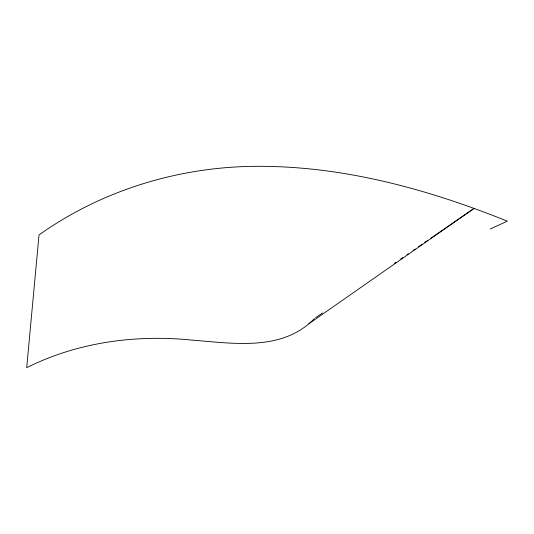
<?xml version="1.0" encoding="UTF-8"?>
<svg xmlns="http://www.w3.org/2000/svg" width="534" height="534" viewBox="0 0 534 534"><rect width="100%" height="100%" fill="white"/><g stroke="black" fill="none" stroke-linecap="round" stroke-linejoin="round"><path stroke-width="0.8" d="M314.366 318.631C282.366 351.752 233.251 343.269 192.14 340.131C135.763 334.364 77.704 342.181 26.7 367.679L39.022 234.927C102.081 190.111 179.09 166.735 256.273 166.321C342.788 165.814 427.594 189.023 507.3 221.169L490.239 229.006M308.906 323.724L474.125 208.38L430.911 238.177M315.667 317.637L322.529 312.911M394.553 263.242L395.928 262.301M400.727 258.99L402.783 257.568M406.901 254.731L408.276 253.783M413.076 250.473L415.132 249.058M418.563 246.688L421.994 244.325M424.737 242.436L427.48 240.54"/></g></svg>
